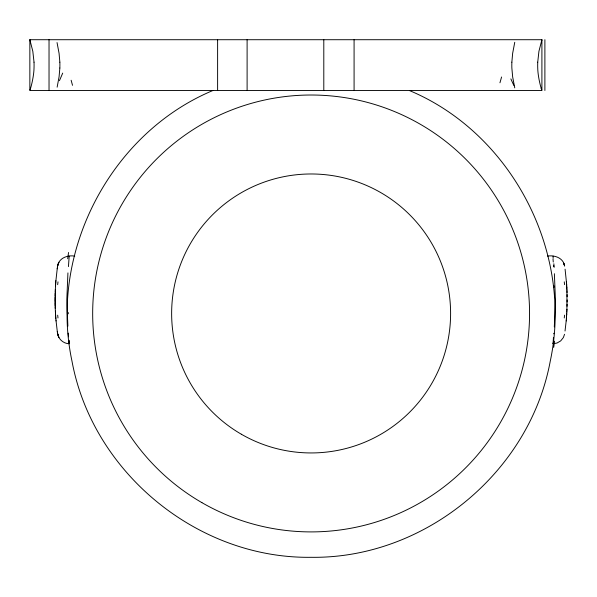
<?xml version="1.0" encoding="UTF-8"?>
<svg xmlns="http://www.w3.org/2000/svg" width="597" height="597" viewBox="0 0 597 597"><rect width="100%" height="100%" fill="white"/><g stroke="black" fill="none" stroke-linecap="round" stroke-linejoin="round"><path stroke-width="0.9" d="M566.956 290.523L566.919 310.209M567.15 299.91L567.143 302.03M55.111 297.261L55.096 300.448M55.125 296.202L55.2 293.03M567.113 304.149L567.06 306.268M69.185 256.143L68.454 266.598M564.546 334.283L563.374 337.551L560.702 340.887L557.008 343.044L553.061 343.73L553.434 337.618M55.327 289.59L55.103 301.507M553.068 343.596L553.083 343.051M55.237 291.978L55.252 291.448M55.29 290.53L55.581 284.993M566.956 309.306L566.874 311.119M59.857 68.021L59.066 76.856L57.14 87.169M511.86 62.163L512.651 53.327L514.748 42.305M537.733 62.163L538.927 51.305L541.904 39.715L29.85 39.715L29.85 90.468L541.904 90.468L541.904 39.715L541.472 41.051M566.829 312.03L566.874 311.156M566.829 312.082L566.672 314.746M55.521 285.978L55.648 284.082M566.717 313.918L566.613 315.641M55.64 284.187L55.842 281.456M566.598 315.738L566.478 317.425M55.7 283.291L55.767 282.403M566.538 316.619L566.411 318.305M67.931 272.904L66.804 299.91L67.871 326.126M554.314 326.925L555.441 299.91L554.374 273.702M55.834 281.515L55.917 280.59M566.404 318.373L566.262 320.096M553.74 333.85L553.792 333.23M55.909 280.642L57.237 268.657M566.18 320.947L566.262 320.059M566.187 320.925L565.031 331.022M57.215 268.807L57.282 268.322M57.282 268.359L57.342 267.934M57.327 268.008L57.454 267.15M57.439 267.217L57.551 266.434M57.543 266.493L57.603 266.098M29.992 90.035C31.731 85.162 33.962 74.797 34.022 68.021A14.567 2.784 90 0 0 34.007 62.17M57.611 266.075C58.782 258.008 67.543 254.904 74.752 256.098M57.767 265.523L58.864 262.277L57.7 265.59M212.816 90.543C110.221 133.444 48.7 252.441 71.961 361.036C92.557 472.608 197.674 558.874 311.119 557.307C424.564 558.874 529.688 472.608 550.277 361.036C573.545 252.441 512.025 133.444 409.43 90.543M547.516 256.091C554.71 254.897 563.464 258.008 564.643 266.075L563.419 262.561L564.456 265.187M69.185 343.738C63.648 343.618 58.678 339.477 57.67 334.014L58.857 337.477L57.454 332.686M541.763 90.035C539.979 84.99 537.807 74.864 537.733 68.021A14.567 2.784 -90 0 1 537.748 62.17M30.074 40.395L29.857 39.745L32.82 51.305L34.022 62.163M541.195 88.244L541.345 88.714M514.748 87.878L512.651 76.856L511.86 68.021A14.597 2.627 90 0 1 511.868 62.178M57.043 42.574L59.066 53.327L59.857 62.163M57.402 332.313L57.461 332.723M57.342 331.902L57.409 332.387M57.29 331.514L57.349 331.977M57.305 331.619L56.066 320.932M565.083 269.187L566.538 283.194M55.984 320.067L56.066 320.955M55.991 320.104L55.767 317.432M553.688 265.352L553.792 266.59M55.842 318.373L55.7 316.544M566.411 281.515L566.478 282.396M566.546 283.284L566.665 284.985M55.708 316.626L55.581 314.753M55.648 315.746L55.417 312.037M566.613 284.179L566.717 285.903M566.725 285.978L566.874 288.657M55.476 313.007L55.372 311.127M566.777 286.881L566.829 287.784M553.15 258.098L553.061 256.106M69.095 341.73L69.185 343.685M566.874 288.694L566.919 289.582M55.372 311.164L55.237 307.858M566.919 289.612L566.956 290.515M566.993 291.44L567.031 292.493M55.2 306.798L55.252 308.38M55.215 307.328L55.111 302.567M55.17 305.746L55.103 300.978M567.09 294.605L567.128 296.724M544.889 39.693L544.889 90.445M354.081 39.715L354.088 90.468M323.798 39.715L323.798 90.468M247.106 39.715L247.106 90.468M217.614 39.715L217.614 90.468M49.029 39.693L49.029 90.445M564.262 281.859A30.865 1.052 84 0 1 564.568 284.657M564.568 315.164A30.865 1.052 -84 0 1 564.262 317.962M554.135 267.344A23.096 0.5 84.6 0 1 553.844 263.77M553.255 262.038A29.611 0.791 84 0 1 553.023 258.904M553.919 285.747A44.096 0.381 85.5 0 1 554.038 287.306M554.561 341.133A43.962 3.015 -87.3 0 1 553.673 347.379M57.678 284.665A30.865 1.052 -84 0 1 57.984 281.866M57.984 317.97A30.865 1.052 84 0 1 57.678 315.171M68.192 333.096A23.089 0.515 84.5 0 1 68.498 336.835M69.267 340.275A30.253 0.813 84 0 1 69.416 342.588M68.319 313.783A44.096 0.373 85.5 0 1 68.215 312.485M67.692 258.74A43.954 3.007 -87.3 0 1 68.573 252.486M513.875 85.453A67.939 2.418 69.3 0 1 510.89 78.901M501.577 76.991A68.468 1.619 -73.7 0 1 499.95 82.782M62.707 73.095A66.67 2.448 -69.3 0 1 59.424 80.677M59.842 62.178A14.597 2.612 -90 0 1 59.834 68.006M72.521 85.326A67.976 1.507 74.3 0 1 71.133 80.244M201.898 502.637A218.442 218.442 0 0 0 529.561 313.462A218.442 218.442 0 0 0 201.898 124.28A218.442 218.442 0 0 0 201.898 502.637M241.382 434.25A139.474 139.474 0 0 0 450.601 313.462A139.474 139.474 0 0 0 241.382 192.667A139.474 139.474 0 0 0 241.382 434.25"/></g></svg>
